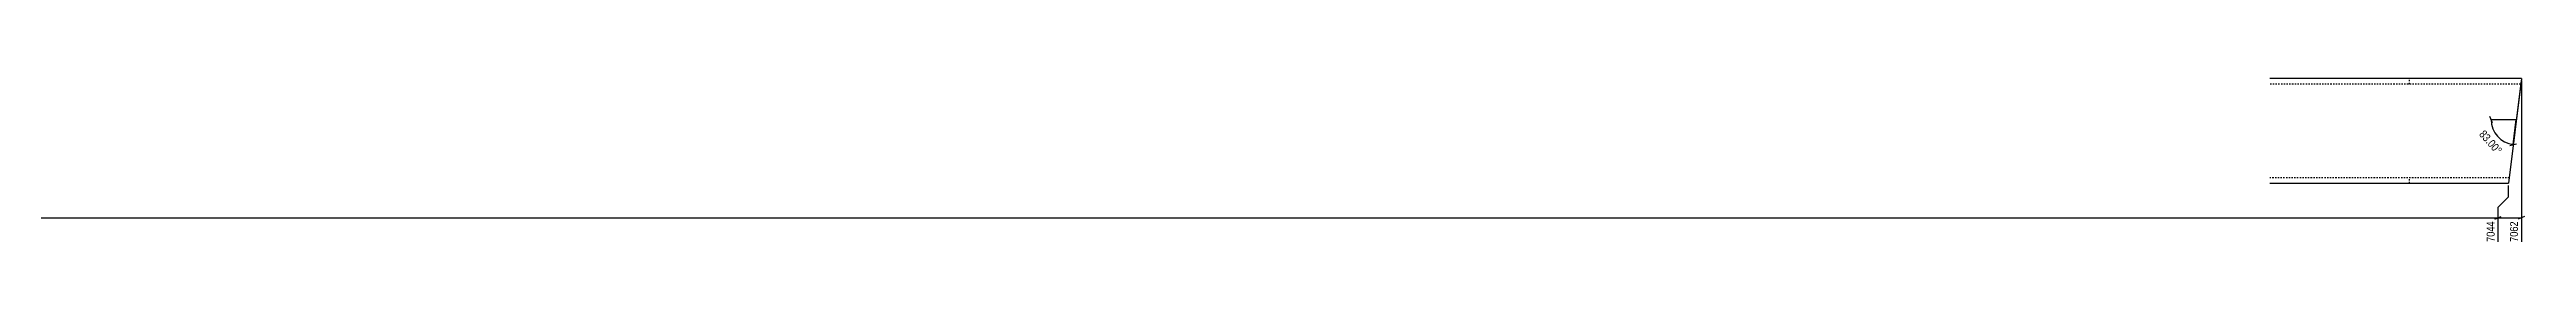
# Model space of a CAD drawing. Header units: millimetres. Extents: x 7 to 20326, y 7 to 257.
# Drawn here: x 3549 to 7092, y 7 to 243 of the extents above; entities that cross this region are included whole.
import ezdxf

# ---------------------------------------------------------------- set-up
doc = ezdxf.new("R2010")
doc.units = ezdxf.units.MM
doc.linetypes.add('DXK_LINE_DOT2', pattern=[3.9198, 1.9599, -1.9599])
doc.layers.add('MÅLSÆTNING', color=7, linetype='Continuous')
doc.layers.add('STÅL', color=7, linetype='Continuous')
doc.styles.add('Arial Narrow', font='ARIALN.TTF', dxfattribs={"height": 0.2})

msp = doc.modelspace()

# ---------------------------------------------------------------- linework, layer by layer
at = {"layer": 'MÅLSÆTNING', "color": 7, "linetype": 'Continuous'}
for p, q in [((7087.4, 239.7), (7076.1, 148.1)), ((7087.7, 239.7), (7087.7, 9)), ((7046.3, 179.3), (7042.7, 188.3)), ((7044.5, 183.8), (7080.5, 183.8)), ((7076.1, 148.1), (7080.5, 183.8)), ((7071.4, 146.9), (7080.8, 149.4)), ((7054.3, 58.4), (7069.3, 73.4)), ((7069.3, 73.4), (7069.3, 89.7)), ((7069.3, 73.4), (7069.3, 89.7)), ((7049.8, 41.6), (7058.8, 45.2)), ((7054.3, 9), (7054.3, 58.4)), ((7054.3, 43.4), (7087.7, 43.4)), ((7092.2, 45.2), (7083.2, 41.6))]:
    msp.add_line(p, q, dxfattribs=at)
msp.add_arc((7080.5, 183.8), 36, 180, 263, dxfattribs=at)
at = {"layer": 'STÅL', "color": 2, "linetype": 'Continuous'}
for p, q in [((7087.7, 242.7), (6727.8, 242.7)), ((7087.7, 242.7), (7069.3, 92.7)), ((6727.8, 92.7), (7069.3, 92.7))]:
    msp.add_line(p, q, dxfattribs=at)
at = {"layer": 'STÅL', "color": 7, "linetype": 'DXK_LINE_DOT2'}
for p, q in [((7086.7, 234.7), (6727.8, 234.7)), ((6927.8, 234.7), (6927.8, 242.7)), ((7070.3, 100.7), (6727.8, 100.7)), ((6927.8, 92.7), (6927.8, 100.7))]:
    msp.add_line(p, q, dxfattribs=at)

# ---------------------------------------------------------------- next in the draw order: wipeouts: each hides what was drawn before it
at = {"color": 0}
msp.add_wipeout([(7052.3, 129.5), (7064.9, 140.6), (7035.7, 173.6), (7023.1, 162.5)], dxfattribs=at).dxf.layer = 'MÅLSÆTNING'
at = {"color": 0, "linetype": 'Continuous'}
msp.add_wipeout([(7085.3, 40.6), (7068.5, 40.6), (7068.5, 6.6), (7085.3, 6.6)], dxfattribs=at).dxf.layer = 'MÅLSÆTNING'

# ---------------------------------------------------------------- next in the draw order: linework, layer by layer
at = {"layer": 'MÅLSÆTNING', "color": 7, "linetype": 'Continuous'}
for p, q in [((7054.3, 58.4), (7069.3, 73.4)), ((2875.8, 43.4), (7054.3, 43.4)), ((7049.8, 41.6), (7058.8, 45.2)), ((7054.3, 9), (7054.3, 58.4))]:
    msp.add_line(p, q, dxfattribs=at)

# ---------------------------------------------------------------- next in the draw order: texts
at = {"layer": 'MÅLSÆTNING', "color": 3, "style": 'Arial Narrow'}
msp.add_text('83.00°', height=11.45, rotation=-48.5009, dxfattribs=at).set_placement((7026.5, 162.3))
at = {"layer": 'MÅLSÆTNING', "color": 3, "linetype": 'Continuous', "style": 'Arial Narrow'}
msp.add_text('7062', height=11.45, rotation=90.0002, dxfattribs=at).set_placement((7082.9, 9))

# ---------------------------------------------------------------- next in the draw order: wipeouts: each hides what was drawn before it
at = {"color": 0, "linetype": 'Continuous'}
msp.add_wipeout([(7051.9, 40.6), (7035.1, 40.6), (7035.1, 6.6), (7051.9, 6.6)], dxfattribs=at).dxf.layer = 'MÅLSÆTNING'

# ---------------------------------------------------------------- next in the draw order: texts
at = {"layer": 'MÅLSÆTNING', "color": 3, "linetype": 'Continuous', "style": 'Arial Narrow'}
msp.add_text('7044', height=11.45, rotation=90.0002, dxfattribs=at).set_placement((7049.5, 9))

doc.saveas('drawing.dxf')
